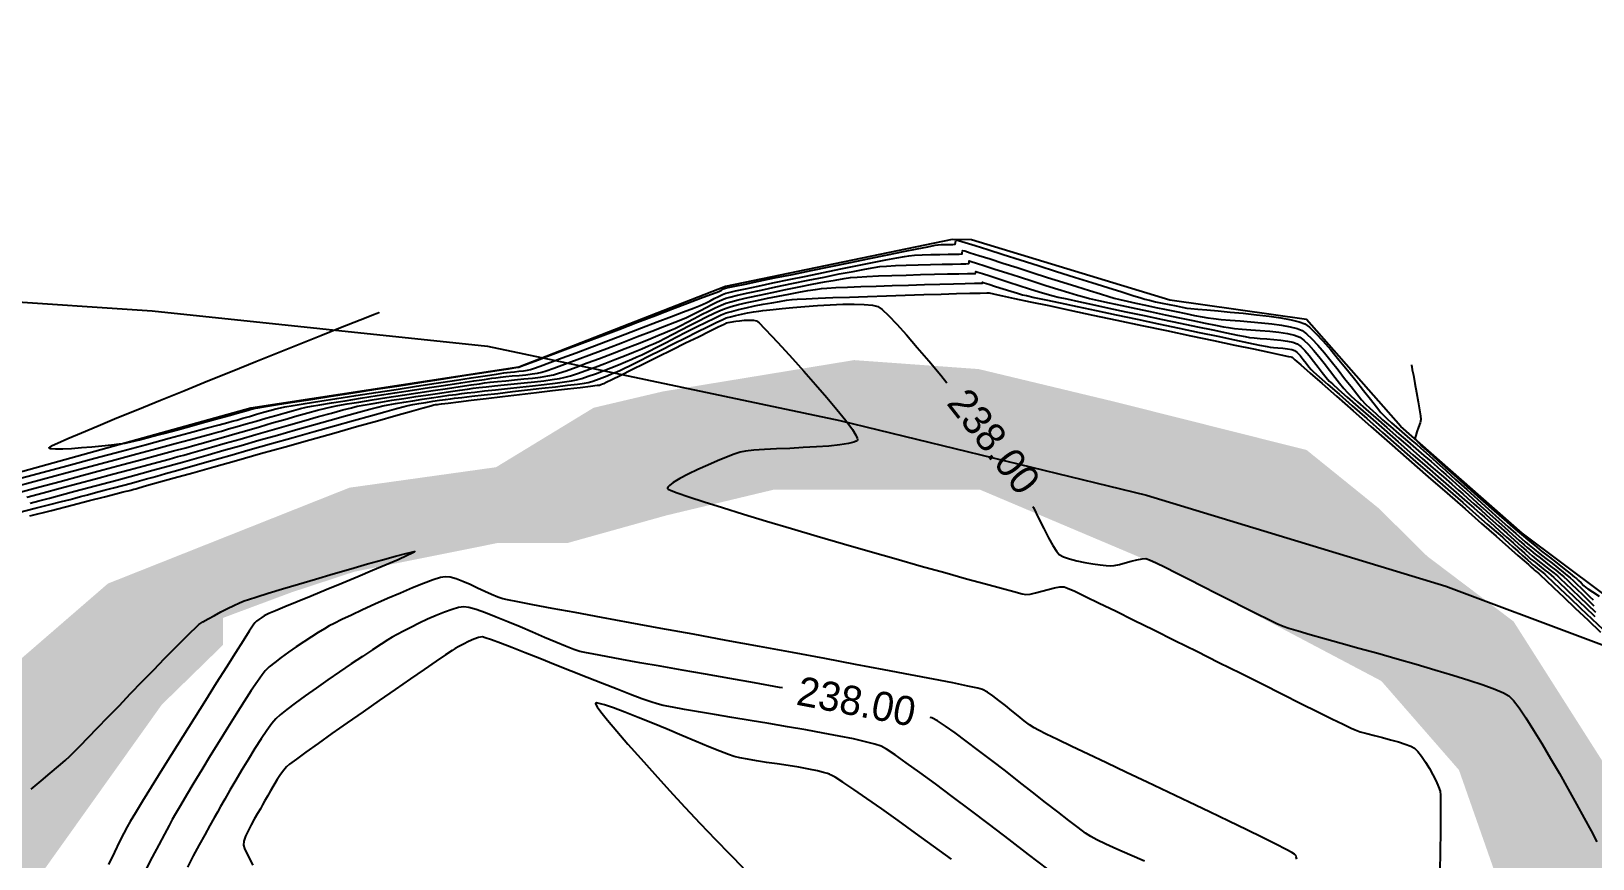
# Model space of a CAD drawing. Header units: metres. Extents: x 708941 to 724052, y 5405153 to 5413472.
# Drawn here: x 709928 to 710142.2, y 5412199.2 to 5412312.8 of the extents above; entities that cross this region are included whole.
import ezdxf

# ---------------------------------------------------------------- set-up
doc = ezdxf.new("R2010")
doc.units = ezdxf.units.M
doc.header["$LTSCALE"] = 12.7
doc.header["$MEASUREMENT"] = 0
for name, color, linetype in [('CONT-MJR1', 252, 'Continuous'), ('CONT-MNR1', 251, 'Continuous'), ('contornos2', 7, 'Continuous'), ('poligono colbun', 7, 'Continuous'), ('rio', 251, 'Continuous')]:
    doc.layers.add(name, color=color, linetype=linetype)

msp = doc.modelspace()

# ---------------------------------------------------------------- hatches: boundary and pattern name
at = {"layer": 'rio'}
h = msp.add_hatch(dxfattribs=at)
h.set_pattern_fill('MUDST', color=256, scale=15, style=0)
h.paths.add_polyline_path([(709010.72, 5411936.38), (709004.98, 5411946.45), (709001.25, 5411958.08), (708996.13, 5411975.99), (709012.7, 5411962.98), (709030.78, 5411956.49), (709044.53, 5411951.18), (709074.83, 5411950.28), (709089.61, 5411951.82), (709102.43, 5411952.02), (709123.56, 5411954.63), (709134.73, 5411956.95), (709145.4, 5411956.95), (709168.41, 5411955.62), (709183.3, 5411955.53), (709187.67, 5411955.43), (709193.87, 5411958.4), (709194.56, 5411957.99), (709200.68, 5411965.39), (709203.1, 5411977.2), (709205.58, 5411984.02), (709211.33, 5411990.28), (709223.71, 5411994.78), (709231.07, 5411997.27), (709241.21, 5411994.8), (709265.58, 5411997.08), (709286.39, 5412000.38), (709297.9, 5412001.91), (709315.21, 5411997.24), (709326.72, 5411992.03), (709345.09, 5411985.93), (709355.27, 5411979.45), (709376.46, 5411975.37), (709391.72, 5411975.3), (709413.08, 5411978.61), (709438.83, 5411980.92), (709461.63, 5411986.21), (709475.6, 5411989.01), (709492.86, 5411992.74), (709503.45, 5411993.79), (709515.24, 5411993.79), (709532.63, 5411987.71), (709547.37, 5411983.51), (709564.71, 5411977.95), (709575.63, 5411973.62), (709587.68, 5411967.04), (709601.87, 5411958.6), (709607.56, 5411954.31), (709621.49, 5411940.03), (709647.9, 5411909.14), (709660.4, 5411897.76), (709669.81, 5411887.81), (709676.49, 5411876.15), (709682.2, 5411869.04), (709705.75, 5411878.05), (709736, 5411893.04), (709750.64, 5411899.41), (709758.05, 5411906.33), (709764.85, 5411916.27), (709770.13, 5411926.57), (709778.25, 5411949.25), (709785.66, 5411970.64), (709786.5, 5411979.16), (709785.1, 5411992.95), (709785.1, 5412008.74), (709787.55, 5412022.89), (709795.83, 5412039.06), (709803.3, 5412045.65), (709812.9, 5412054.28), (709814.49, 5412059.03), (709815.9, 5412060.78), (709822.13, 5412063.75), (709825.31, 5412072.01), (709847.55, 5412106.6), (709866.9, 5412128.06), (709875.05, 5412136.05), (709882.93, 5412155.32), (709888.97, 5412168.35), (709893.2, 5412182.51), (709907.24, 5412209.92), (709938.47, 5412236.97), (709971.6, 5412250.13), (709991.71, 5412252.94), (710005.1, 5412261.1), (710014.56, 5412263.33), (710040.82, 5412267.64), (710057.91, 5412266.41), (710076.56, 5412261.93), (710102.9, 5412255.3), (710112.79, 5412247.31), (710119.45, 5412240.72), (710131.28, 5412231.78), (710145.37, 5412209.63), (710149.4, 5412194.25), (710150.27, 5412166.43), (710139.83, 5412142.28), (710130.23, 5412129.69), (710126.33, 5412121.71), (710117.73, 5412100.96), (710114.13, 5412096.47), (710111.94, 5412085.44), (710111.94, 5412063.54), (710117.58, 5412054.18), (710137.74, 5412018.92), (710146.76, 5412008.05), (710171.4, 5411997.24), (710179.97, 5411993.95), (710184.25, 5412001.58), (710190.69, 5412018), (710194.77, 5412034.37), (710197.31, 5412050.49), (710197.31, 5412064.26), (710199.32, 5412079.72), (710201.37, 5412092.19), (710205.73, 5412098.48), (710214.95, 5412120.36), (710219.48, 5412128.98), (710230.13, 5412139.36), (710235.6, 5412142.44), (710241.85, 5412140.68), (710250.27, 5412138.84), (710280.27, 5412139.46), (710296.04, 5412143.18), (710311.35, 5412143.18), (710329.27, 5412144.22), (710333.88, 5412147.83), (710359.32, 5412147.31), (710368.97, 5412148.45), (710370.82, 5412151.38), (710390.46, 5412160.63), (710398.15, 5412171.03), (710408.65, 5412192.1), (710415.95, 5412204.58), (710425.69, 5412246.2), (710427.89, 5412275.36), (710429.04, 5412328.01), (710428.04, 5412335.01), (710422.46, 5412340.84), (710414.39, 5412351.33), (710395.98, 5412353.91), (710387.66, 5412360.04), (710378.34, 5412372.12), (710377.12, 5412383.36), (710377.12, 5412396.81), (710371.6, 5412397.8), (710368.77, 5412410.55), (710362.93, 5412436.03), (710362.93, 5412455.01), (710369.68, 5412482.49), (710374.05, 5412500.93), (710382.11, 5412513.13), (710396.48, 5412526.77), (710413.79, 5412540.1), (710438.62, 5412552.3), (710472.36, 5412570.37), (710507.51, 5412590.61), (710519.7, 5412579.46), (710499.92, 5412572.63), (710480.98, 5412561.98), (710445.54, 5412543.55), (710413.79, 5412532.5), (710411.05, 5412528.12), (710405.76, 5412520.43), (710394.25, 5412506.93), (710388.85, 5412494.92), (710386.47, 5412476.01), (710382.71, 5412446.17), (710388.72, 5412397.62), (710394.97, 5412383.05), (710398.02, 5412368.11), (710411.09, 5412363.15), (710426.51, 5412356), (710442.45, 5412348.49), (710447.05, 5412337.14), (710447.05, 5412315.92), (710441.78, 5412260.07), (710441.78, 5412194.92), (710437.48, 5412190.86), (710437.48, 5412179.96), (710422.82, 5412173.29), (710418.74, 5412164.82), (710409.45, 5412149.84), (710394.78, 5412136.49), (710379.86, 5412129.78), (710371.88, 5412127.03), (710311.73, 5412127.03), (710308.89, 5412124), (710254.14, 5412121.42), (710236.99, 5412126.6), (710229.16, 5412118.66), (710218.68, 5412095.96), (710213.59, 5412055.1), (710203.57, 5412019.88), (710201.34, 5412006.55), (710198.59, 5411993.54), (710194.4, 5411986.49), (710188.54, 5411983.77), (710175.67, 5411983.77), (710136.96, 5411996.55), (710120.35, 5412009.39), (710098.73, 5412043.32), (710098.73, 5412061.02), (710096.67, 5412091.87), (710100.83, 5412110.83), (710110.63, 5412117.13), (710123.77, 5412149.24), (710130.92, 5412166.36), (710128.79, 5412197.14), (710123.8, 5412211.38), (710113.15, 5412223.6), (710085.02, 5412238.46), (710058.13, 5412249.84), (710029.73, 5412249.84), (710015.06, 5412246.32), (710001.6, 5412242.56), (709992.04, 5412242.56), (709972.27, 5412238.6), (709963.64, 5412235.76), (709954.26, 5412232.26), (709954.26, 5412228.55), (709945.86, 5412220.35), (709925.83, 5412192.24), (709917.05, 5412177.32), (709899.37, 5412144.55), (709894.3, 5412133.07), (709891.48, 5412127.42), (709886.71, 5412118.47), (709886.71, 5412100.95), (709884.61, 5412095.01), (709863.2, 5412086.46), (709839.07, 5412054.84), (709818.25, 5412032.92), (709804.19, 5412017.18), (709804.19, 5411995.52), (709809.04, 5411990.11), (709796.13, 5411953.84), (709781.68, 5411916.41), (709768.27, 5411889.66), (709746.93, 5411879.08), (709713.1, 5411863.01), (709689.29, 5411855.41), (709697.02, 5411835.95), (709708.2, 5411825.46), (709725.86, 5411817.9), (709778.24, 5411813.93), (709792.75, 5411813.93), (709806.43, 5411818.64), (709820.66, 5411821.87), (709831.69, 5411824.63), (709853.8, 5411835.25), (709879.02, 5411846.88), (709921.68, 5411861.15), (709947.96, 5411871.32), (709969.09, 5411879.92), (709979.29, 5411886.02), (709982.27, 5411909.39), (709987.23, 5411923.13), (709997.03, 5411933.25), (710000.38, 5411927.93), (710000.38, 5411906.72), (709997.04, 5411893.11), (709991.96, 5411879.15), (709967.58, 5411866.46), (709951.2, 5411859.77), (709918.84, 5411852.05), (709894.39, 5411845.25), (709864.94, 5411830.28), (709840.16, 5411819.17), (709812.7, 5411811), (709801.26, 5411807.45), (709779.31, 5411803.47), (709766.14, 5411803.47), (709756.94, 5411797.7), (709737.23, 5411795.78), (709715.18, 5411796.68), (709708.1, 5411801.85), (709698.23, 5411815.71), (709693.86, 5411826.48), (709676.55, 5411857.93), (709667.66, 5411869.47), (709661.18, 5411881.7), (709649.81, 5411896.98), (709627.11, 5411919.87), (709613.01, 5411936.78), (709604.72, 5411946.98), (709591.67, 5411954.52), (709575.87, 5411964.64), (709557.6, 5411970.47), (709551.42, 5411973.23), (709538.02, 5411976.43), (709518.15, 5411979.68), (709504.01, 5411982), (709494.29, 5411985.04), (709479.8, 5411980.64), (709442.42, 5411967.64), (709425.43, 5411960.31), (709402.9, 5411951.24), (709383.6, 5411945.23), (709362.15, 5411938.26), (709331.55, 5411930.11), (709320.42, 5411924.96), (709306.56, 5411912.14), (709285.88, 5411895.62), (709279.31, 5411870.27), (709273.83, 5411857.41), (709264.69, 5411829.66), (709254.13, 5411801.64), (709246.31, 5411791.25), (709237.29, 5411777.87), (709219.52, 5411767.13), (709208.6, 5411765.29), (709203.92, 5411751.48), (709203.91, 5411735.92), (709205.94, 5411719.08), (709203.34, 5411708.78), (709199.33, 5411696.28), (709197.39, 5411684.19), (709189.35, 5411661.06), (709186.31, 5411649.66), (709173.04, 5411639.59), (709167.53, 5411621.08), (709166.78, 5411600.74), (709164.06, 5411585.63), (709162.73, 5411558.53), (709162.73, 5411546.6), (709165.95, 5411526.5), (709173.44, 5411512.03), (709050.6, 5411667.95), (709021.23, 5411751.02), (709026.33, 5411756.01), (709028.1, 5411762.18), (709028.65, 5411783.35), (709023.38, 5411795.31), (709011.24, 5411823.29), (709005.01, 5411832.77), (709001.76, 5411870.86)])

# ---------------------------------------------------------------- linework, layer by layer
at = {"layer": 'CONT-MJR1', "flags": 128}
for points, elevation in [([(709927.33, 5412248.82), (709929.57, 5412249.42), (709931.93, 5412250.05), (709934.34, 5412250.69), (709936.76, 5412251.34), (709939.12, 5412251.98), (709941.37, 5412252.58), (709943.45, 5412253.14), (709945.3, 5412253.64), (709946.86, 5412254.06), (709948.08, 5412254.39), (709948.9, 5412254.61), (709949.8, 5412254.87), (709951.09, 5412255.23), (709952.69, 5412255.69), (709954.55, 5412256.22), (709956.6, 5412256.81), (709958.77, 5412257.44), (709961, 5412258.07), (709963.22, 5412258.71), (709965.36, 5412259.31), (709967.37, 5412259.88), (709969.16, 5412260.38), (709970.69, 5412260.8), (709971.88, 5412261.11), (709972.66, 5412261.3), (709973.48, 5412261.46), (709974.58, 5412261.66), (709975.92, 5412261.88), (709977.42, 5412262.12), (709979.04, 5412262.37), (709980.71, 5412262.63), (709982.38, 5412262.88), (709983.98, 5412263.12), (709985.46, 5412263.33), (709986.76, 5412263.52), (709987.81, 5412263.67), (709988.57, 5412263.78), (709989.34, 5412263.87), (709990.34, 5412263.98), (709991.52, 5412264.1), (709992.82, 5412264.23), (709994.19, 5412264.37), (709995.59, 5412264.51), (709996.97, 5412264.66), (709998.26, 5412264.81), (709999.43, 5412264.97), (710000.41, 5412265.12), (710001.17, 5412265.28), (710001.92, 5412265.49), (710002.9, 5412265.81), (710004.05, 5412266.22), (710005.32, 5412266.68), (710006.65, 5412267.19), (710008.01, 5412267.72), (710009.34, 5412268.24), (710010.58, 5412268.74), (710011.69, 5412269.2), (710012.62, 5412269.58), (710013.31, 5412269.88), (710014.02, 5412270.21), (710014.92, 5412270.66), (710015.96, 5412271.19), (710017.09, 5412271.78), (710018.27, 5412272.4), (710019.44, 5412273), (710020.58, 5412273.58), (710021.62, 5412274.09), (710022.53, 5412274.5), (710023.26, 5412274.79), (710023.98, 5412275), (710024.97, 5412275.26), (710026.16, 5412275.54), (710027.51, 5412275.83), (710028.94, 5412276.13), (710030.42, 5412276.43), (710031.87, 5412276.71), (710033.24, 5412276.96), (710034.49, 5412277.18), (710035.53, 5412277.35), (710036.34, 5412277.46), (710037.1, 5412277.52), (710038.32, 5412277.59), (710039.9, 5412277.66), (710041.77, 5412277.73), (710043.84, 5412277.8), (710046.04, 5412277.87), (710048.28, 5412277.94), (710050.49, 5412278), (710052.57, 5412278.06), (710054.46, 5412278.11), (710056.07, 5412278.15), (710057.32, 5412278.19), (710058.01, 5412278.2), (710058.32, 5412278.21), (710058.41, 5412278.21), (710058.42, 5412278.21), (710058.43, 5412278.22), (710058.43, 5412278.24), (710058.44, 5412278.3), (710058.45, 5412278.34), (710058.69, 5412278.26), (710059.32, 5412278.06), (710060.22, 5412277.76), (710061.26, 5412277.43), (710062.31, 5412277.1), (710063.25, 5412276.81), (710063.94, 5412276.61), (710064.47, 5412276.49), (710065.55, 5412276.25), (710067.13, 5412275.91), (710069.11, 5412275.49), (710071.44, 5412274.99), (710074.02, 5412274.44), (710076.78, 5412273.86), (710079.66, 5412273.25), (710082.57, 5412272.63), (710085.43, 5412272.03), (710088.18, 5412271.45), (710090.73, 5412270.91), (710093.01, 5412270.43), (710094.94, 5412270.03), (710096.45, 5412269.71), (710097.47, 5412269.5), (710097.91, 5412269.42), (710098.37, 5412269.36), (710098.97, 5412269.32), (710099.63, 5412269.27), (710100.28, 5412269.2), (710100.85, 5412269.11), (710101.26, 5412268.97), (710101.6, 5412268.69), (710102, 5412268.26), (710102.41, 5412267.74), (710102.82, 5412267.2), (710103.2, 5412266.72), (710103.51, 5412266.36), (710103.85, 5412266.05), (710104.64, 5412265.34), (710105.83, 5412264.29), (710107.35, 5412262.96), (710109.14, 5412261.38), (710111.15, 5412259.62), (710113.31, 5412257.72), (710115.57, 5412255.75), (710117.85, 5412253.74), (710120.11, 5412251.76), (710122.29, 5412249.86), (710124.31, 5412248.09), (710126.13, 5412246.49), (710127.69, 5412245.13), (710128.91, 5412244.06), (710129.75, 5412243.32), (710130.14, 5412242.98), (710130.6, 5412242.57), (710131.21, 5412242.02), (710131.89, 5412241.41), (710132.57, 5412240.79), (710133.19, 5412240.24), (710133.67, 5412239.8), (710133.95, 5412239.56), (710134.22, 5412239.34), (710134.57, 5412239.06), (710134.95, 5412238.76), (710135.3, 5412238.48), (710135.57, 5412238.26), (710135.89, 5412237.96), (710136.63, 5412237.27), (710137.69, 5412236.26), (710139, 5412235.01), (710140.48, 5412233.61), (710142.04, 5412232.13), (710143.6, 5412230.65)], 240), ([(710117.28, 5412267.01), (710117.29, 5412266.94), (710117.32, 5412266.74), (710117.4, 5412266.32), (710117.54, 5412265.57), (710117.76, 5412264.43), (710117.99, 5412263.18), (710118.21, 5412261.93), (710118.4, 5412260.82), (710118.53, 5412259.97), (710118.57, 5412259.51), (710118.47, 5412259.04), (710118.25, 5412258.43), (710118.01, 5412257.79), (710117.86, 5412257.31), (710117.81, 5412257.01), (710117.81, 5412256.85), (710117.82, 5412256.78), (710117.84, 5412256.75), (710117.92, 5412256.64), (710118.18, 5412256.38), (710118.72, 5412255.84), (710119.69, 5412254.94), (710120.93, 5412253.81), (710122.35, 5412252.53), (710123.9, 5412251.14), (710125.51, 5412249.71), (710127.11, 5412248.3), (710128.63, 5412246.96), (710130.01, 5412245.75), (710131.18, 5412244.73), (710132.08, 5412243.95), (710132.63, 5412243.48), (710133.28, 5412242.94), (710134.14, 5412242.24), (710135.14, 5412241.44), (710136.21, 5412240.59), (710137.26, 5412239.75), (710138.24, 5412238.98), (710139.05, 5412238.34), (710139.63, 5412237.87), (710139.91, 5412237.65), (710140.19, 5412237.39), (710140.54, 5412237.05), (710140.9, 5412236.7), (710141.18, 5412236.45), (710141.48, 5412236.24), (710142.13, 5412235.82), (710143.04, 5412235.23)], 245), ([(710054.19, 5412199.15), (710051.73, 5412200.95), (710049.27, 5412202.73), (710046.88, 5412204.44), (710044.62, 5412206.04), (710042.57, 5412207.48), (710040.77, 5412208.71), (710039.29, 5412209.7), (710038.21, 5412210.39), (710037.57, 5412210.74), (710037.45, 5412210.79), (710037.16, 5412210.9), (710036.65, 5412211.05), (710035.82, 5412211.25), (710034.6, 5412211.5), (710033.24, 5412211.75), (710031.78, 5412211.98), (710030.29, 5412212.21), (710028.83, 5412212.43), (710027.45, 5412212.65), (710026.21, 5412212.85), (710025.17, 5412213.05), (710024.38, 5412213.24), (710023.61, 5412213.5), (710022.42, 5412213.96), (710020.91, 5412214.58), (710019.14, 5412215.31), (710017.2, 5412216.12), (710015.18, 5412216.97), (710013.15, 5412217.81), (710011.19, 5412218.61), (710009.39, 5412219.32), (710007.83, 5412219.91), (710006.58, 5412220.34), (710005.86, 5412220.53), (710005.51, 5412220.58), (710005.38, 5412220.56), (710005.35, 5412220.53), (710005.35, 5412220.5), (710005.39, 5412220.38), (710005.58, 5412220.05), (710006.07, 5412219.38), (710007.01, 5412218.2), (710008.27, 5412216.69), (710009.81, 5412214.92), (710011.56, 5412212.94), (710013.47, 5412210.8), (710015.51, 5412208.57), (710017.61, 5412206.29), (710019.72, 5412204.04), (710021.8, 5412201.86), (710023.78, 5412199.81), (710025.63, 5412197.96)], 240)]:
    msp.add_lwpolyline(points, dxfattribs=dict(at, elevation=elevation))
at = {"layer": 'CONT-MNR1', "flags": 128}
for points, elevation in [([(709975.69, 5412274.19), (709975.62, 5412274.15), (709975.39, 5412274.06), (709974.88, 5412273.86), (709973.9, 5412273.46), (709972.23, 5412272.8), (709970.14, 5412271.96), (709967.69, 5412270.97), (709964.93, 5412269.87), (709961.94, 5412268.67), (709958.78, 5412267.39), (709955.5, 5412266.07), (709952.19, 5412264.73), (709948.88, 5412263.39), (709945.66, 5412262.08), (709942.58, 5412260.83), (709939.71, 5412259.65), (709937.11, 5412258.57), (709934.84, 5412257.62), (709932.97, 5412256.83), (709931.56, 5412256.21), (709930.81, 5412255.86), (709930.48, 5412255.69), (709930.38, 5412255.62), (709930.37, 5412255.6), (709930.39, 5412255.58), (709930.48, 5412255.53), (709930.74, 5412255.49), (709931.3, 5412255.46), (709932.28, 5412255.48), (709933.49, 5412255.53), (709934.84, 5412255.63), (709936.26, 5412255.74), (709937.65, 5412255.87), (709938.94, 5412256.01), (709940.02, 5412256.14), (709940.83, 5412256.25), (709941.6, 5412256.41), (709942.8, 5412256.7), (709944.33, 5412257.1), (709946.1, 5412257.57), (709948.01, 5412258.08), (709949.98, 5412258.62), (709951.91, 5412259.16), (709953.71, 5412259.66), (709955.28, 5412260.1), (709956.53, 5412260.45), (709957.37, 5412260.68), (709957.71, 5412260.78), (709958, 5412260.86), (709958.36, 5412260.97), (709958.66, 5412261.05), (709959.05, 5412261.11), (709960.1, 5412261.27), (709961.71, 5412261.53), (709963.81, 5412261.85), (709966.29, 5412262.24), (709969.08, 5412262.67), (709972.09, 5412263.14), (709975.22, 5412263.63), (709978.4, 5412264.12), (709981.53, 5412264.61), (709984.52, 5412265.08), (709987.3, 5412265.51), (709989.77, 5412265.89), (709991.84, 5412266.21), (709993.43, 5412266.46), (709994.44, 5412266.62), (709994.8, 5412266.67), (709994.85, 5412266.68), (709995.16, 5412266.79), (709996.03, 5412267.12), (709997.38, 5412267.63), (709999.13, 5412268.3), (710001.2, 5412269.08), (710003.51, 5412269.96), (710005.99, 5412270.9), (710008.54, 5412271.86), (710011.1, 5412272.83), (710013.58, 5412273.77), (710015.91, 5412274.66), (710017.99, 5412275.45), (710019.76, 5412276.12), (710021.14, 5412276.64), (710022.03, 5412276.98), (710022.37, 5412277.11), (710022.62, 5412277.24), (710022.93, 5412277.4), (710023.19, 5412277.51), (710023.54, 5412277.59), (710024.47, 5412277.78), (710025.9, 5412278.08), (710027.75, 5412278.46), (710029.93, 5412278.91), (710032.36, 5412279.41), (710034.96, 5412279.95), (710037.65, 5412280.5), (710040.34, 5412281.05), (710042.95, 5412281.58), (710045.4, 5412282.08), (710047.61, 5412282.53), (710049.49, 5412282.91), (710050.96, 5412283.21), (710051.95, 5412283.4), (710052.36, 5412283.48), (710052.79, 5412283.5), (710053.38, 5412283.51), (710053.99, 5412283.52), (710054.39, 5412283.52), (710054.6, 5412283.54), (710054.68, 5412283.55), (710054.7, 5412283.56), (710054.71, 5412283.58), (710054.73, 5412283.64), (710054.75, 5412283.78), (710054.77, 5412283.99), (710054.82, 5412284.15), (710055.14, 5412284.06), (710056.04, 5412283.79), (710057.42, 5412283.36), (710059.19, 5412282.8), (710061.28, 5412282.14), (710063.6, 5412281.4), (710066.06, 5412280.62), (710068.58, 5412279.82), (710071.07, 5412279.03), (710073.45, 5412278.28), (710075.64, 5412277.59), (710077.54, 5412276.99), (710079.07, 5412276.51), (710080.16, 5412276.17), (710080.71, 5412276.01), (710081.36, 5412275.85), (710082.18, 5412275.66), (710083.1, 5412275.46), (710084.06, 5412275.26), (710084.99, 5412275.07), (710085.82, 5412274.91), (710086.48, 5412274.79), (710087.02, 5412274.72), (710087.97, 5412274.63), (710089.23, 5412274.52), (710090.75, 5412274.39), (710092.43, 5412274.24), (710094.21, 5412274.07), (710096.01, 5412273.87), (710097.75, 5412273.66), (710099.36, 5412273.43), (710100.76, 5412273.18), (710101.88, 5412272.9), (710102.64, 5412272.61), (710103.29, 5412272.14), (710104.14, 5412271.34), (710105.12, 5412270.29), (710106.2, 5412269.05), (710107.34, 5412267.69), (710108.5, 5412266.26), (710109.64, 5412264.84), (710110.7, 5412263.49), (710111.66, 5412262.27), (710112.48, 5412261.24), (710113.1, 5412260.47), (710113.49, 5412260.02), (710113.96, 5412259.57), (710114.56, 5412259.03), (710115.24, 5412258.43), (710115.97, 5412257.8), (710116.71, 5412257.17), (710117.4, 5412256.57), (710118.02, 5412256.05), (710118.51, 5412255.62), (710118.95, 5412255.23), (710119.71, 5412254.54), (710120.74, 5412253.61), (710121.99, 5412252.49), (710123.38, 5412251.23), (710124.86, 5412249.89), (710126.38, 5412248.53), (710127.87, 5412247.18), (710129.27, 5412245.92), (710130.54, 5412244.78), (710131.6, 5412243.83), (710132.41, 5412243.12), (710132.89, 5412242.69), (710133.43, 5412242.25), (710134.11, 5412241.7), (710134.9, 5412241.07), (710135.73, 5412240.41), (710136.57, 5412239.75), (710137.37, 5412239.12), (710138.08, 5412238.55), (710138.66, 5412238.09), (710139.04, 5412237.77), (710139.46, 5412237.39), (710139.97, 5412236.9), (710140.54, 5412236.34), (710141.13, 5412235.77), (710141.71, 5412235.21), (710142.22, 5412234.73)], 244), ([(709924.93, 5412251.03), (709928.89, 5412252.09), (709932.82, 5412253.15), (709936.66, 5412254.18), (709940.33, 5412255.16), (709943.76, 5412256.08), (709946.88, 5412256.92), (709949.63, 5412257.66), (709951.94, 5412258.28), (709953.73, 5412258.76), (709954.94, 5412259.09), (709955.5, 5412259.24), (709956.15, 5412259.42), (709956.96, 5412259.66), (709957.87, 5412259.92), (709958.83, 5412260.2), (709959.79, 5412260.48), (709960.7, 5412260.74), (709961.5, 5412260.95), (709962.16, 5412261.11), (709962.75, 5412261.22), (709963.9, 5412261.41), (709965.52, 5412261.67), (709967.55, 5412261.99), (709969.89, 5412262.36), (709972.47, 5412262.76), (709975.2, 5412263.18), (709978, 5412263.61), (709980.79, 5412264.05), (709983.49, 5412264.46), (709986.02, 5412264.85), (709988.3, 5412265.2), (709990.24, 5412265.49), (709991.77, 5412265.73), (709992.8, 5412265.88), (709993.24, 5412265.95), (709993.68, 5412266), (709994.23, 5412266.05), (709994.85, 5412266.11), (709995.46, 5412266.18), (709996.01, 5412266.25), (709996.43, 5412266.33), (709996.84, 5412266.47), (709997.76, 5412266.8), (709999.09, 5412267.3), (710000.77, 5412267.93), (710002.72, 5412268.66), (710004.86, 5412269.47), (710007.12, 5412270.33), (710009.41, 5412271.2), (710011.67, 5412272.06), (710013.81, 5412272.88), (710015.76, 5412273.62), (710017.44, 5412274.27), (710018.78, 5412274.78), (710019.69, 5412275.14), (710020.11, 5412275.3), (710020.53, 5412275.5), (710021.06, 5412275.78), (710021.65, 5412276.09), (710022.24, 5412276.39), (710022.77, 5412276.65), (710023.21, 5412276.83), (710023.63, 5412276.94), (710024.57, 5412277.15), (710025.94, 5412277.44), (710027.68, 5412277.81), (710029.69, 5412278.23), (710031.91, 5412278.69), (710034.25, 5412279.18), (710036.65, 5412279.67), (710039.02, 5412280.15), (710041.28, 5412280.61), (710043.37, 5412281.03), (710045.19, 5412281.39), (710046.68, 5412281.68), (710047.76, 5412281.88), (710048.35, 5412281.97), (710049.12, 5412282.04), (710050.16, 5412282.08), (710051.34, 5412282.12), (710052.57, 5412282.15), (710053.72, 5412282.17), (710054.69, 5412282.19), (710055.26, 5412282.2), (710055.53, 5412282.21), (710055.61, 5412282.22), (710055.63, 5412282.22), (710055.64, 5412282.24), (710055.66, 5412282.29), (710055.67, 5412282.4), (710055.69, 5412282.57), (710055.72, 5412282.7), (710056.01, 5412282.62), (710056.77, 5412282.38), (710057.95, 5412282.01), (710059.47, 5412281.53), (710061.24, 5412280.96), (710063.2, 5412280.33), (710065.27, 5412279.67), (710067.37, 5412279), (710069.44, 5412278.35), (710071.39, 5412277.73), (710073.14, 5412277.18), (710074.63, 5412276.72), (710075.78, 5412276.37), (710076.52, 5412276.16), (710077.29, 5412275.97), (710078.29, 5412275.73), (710079.48, 5412275.46), (710080.8, 5412275.18), (710082.2, 5412274.88), (710083.62, 5412274.58), (710085.02, 5412274.29), (710086.35, 5412274.02), (710087.54, 5412273.78), (710088.55, 5412273.59), (710089.34, 5412273.44), (710090.13, 5412273.33), (710091.17, 5412273.23), (710092.41, 5412273.12), (710093.78, 5412273.01), (710095.23, 5412272.89), (710096.69, 5412272.75), (710098.12, 5412272.6), (710099.45, 5412272.42), (710100.63, 5412272.21), (710101.6, 5412271.98), (710102.29, 5412271.7), (710102.9, 5412271.26), (710103.63, 5412270.57), (710104.46, 5412269.67), (710105.35, 5412268.63), (710106.28, 5412267.49), (710107.21, 5412266.31), (710108.12, 5412265.13), (710108.99, 5412264.02), (710109.77, 5412263.03), (710110.45, 5412262.21), (710110.99, 5412261.61), (710111.58, 5412261.04), (710112.38, 5412260.31), (710113.33, 5412259.46), (710114.41, 5412258.51), (710115.56, 5412257.51), (710116.74, 5412256.5), (710117.9, 5412255.5), (710118.99, 5412254.56), (710119.97, 5412253.72), (710120.8, 5412253), (710121.42, 5412252.46), (710122.02, 5412251.92), (710122.86, 5412251.17), (710123.88, 5412250.24), (710125.04, 5412249.19), (710126.29, 5412248.07), (710127.58, 5412246.91), (710128.84, 5412245.77), (710130.04, 5412244.69), (710131.12, 5412243.71), (710132.04, 5412242.9), (710132.73, 5412242.28), (710133.16, 5412241.91), (710133.64, 5412241.51), (710134.25, 5412241.02), (710134.94, 5412240.48), (710135.67, 5412239.91), (710136.4, 5412239.33), (710137.09, 5412238.79), (710137.69, 5412238.3), (710138.17, 5412237.89), (710138.62, 5412237.48), (710139.23, 5412236.91), (710139.95, 5412236.22), (710140.73, 5412235.46), (710141.53, 5412234.68), (710142.32, 5412233.93)], 243), ([(709926.1, 5412250.39), (709929.48, 5412251.3), (709932.87, 5412252.2), (709936.19, 5412253.1), (709939.4, 5412253.96), (709942.42, 5412254.77), (709945.2, 5412255.52), (709947.68, 5412256.18), (709949.79, 5412256.75), (709951.47, 5412257.2), (709952.66, 5412257.52), (709953.3, 5412257.7), (709954.06, 5412257.91), (709955.03, 5412258.19), (709956.18, 5412258.52), (709957.45, 5412258.89), (709958.79, 5412259.28), (709960.15, 5412259.68), (709961.5, 5412260.06), (709962.77, 5412260.42), (709963.92, 5412260.74), (709964.9, 5412260.99), (709965.66, 5412261.17), (709966.38, 5412261.31), (709967.56, 5412261.51), (709969.13, 5412261.77), (709971.01, 5412262.07), (709973.13, 5412262.41), (709975.42, 5412262.76), (709977.81, 5412263.13), (709980.23, 5412263.5), (709982.59, 5412263.86), (709984.83, 5412264.2), (709986.88, 5412264.51), (709988.67, 5412264.78), (709990.11, 5412264.99), (709991.14, 5412265.15), (709991.69, 5412265.22), (709992.3, 5412265.3), (709993.07, 5412265.38), (709993.94, 5412265.46), (709994.86, 5412265.55), (709995.78, 5412265.64), (709996.65, 5412265.75), (709997.41, 5412265.86), (709998.01, 5412265.98), (709998.59, 5412266.16), (709999.65, 5412266.53), (710001.1, 5412267.07), (710002.85, 5412267.72), (710004.82, 5412268.46), (710006.91, 5412269.25), (710009.05, 5412270.07), (710011.13, 5412270.87), (710013.09, 5412271.63), (710014.83, 5412272.3), (710016.25, 5412272.86), (710017.29, 5412273.27), (710017.84, 5412273.49), (710018.37, 5412273.74), (710019.02, 5412274.07), (710019.75, 5412274.45), (710020.52, 5412274.86), (710021.29, 5412275.26), (710022.03, 5412275.63), (710022.68, 5412275.93), (710023.22, 5412276.15), (710023.79, 5412276.3), (710024.85, 5412276.55), (710026.31, 5412276.88), (710028.09, 5412277.26), (710030.11, 5412277.69), (710032.28, 5412278.14), (710034.51, 5412278.6), (710036.71, 5412279.04), (710038.8, 5412279.46), (710040.7, 5412279.82), (710042.31, 5412280.13), (710043.56, 5412280.35), (710044.35, 5412280.47), (710045.25, 5412280.54), (710046.5, 5412280.61), (710047.99, 5412280.67), (710049.63, 5412280.72), (710051.3, 5412280.76), (710052.9, 5412280.8), (710054.34, 5412280.83), (710055.49, 5412280.85), (710056.15, 5412280.87), (710056.45, 5412280.88), (710056.55, 5412280.88), (710056.56, 5412280.89), (710056.57, 5412280.91), (710056.59, 5412280.98), (710056.6, 5412281.12), (710056.63, 5412281.25), (710056.9, 5412281.17), (710057.63, 5412280.94), (710058.74, 5412280.58), (710060.14, 5412280.13), (710061.76, 5412279.61), (710063.52, 5412279.05), (710065.33, 5412278.47), (710067.11, 5412277.9), (710068.78, 5412277.38), (710070.26, 5412276.92), (710071.47, 5412276.55), (710072.33, 5412276.31), (710073.14, 5412276.11), (710074.33, 5412275.84), (710075.83, 5412275.5), (710077.56, 5412275.13), (710079.46, 5412274.72), (710081.46, 5412274.3), (710083.48, 5412273.87), (710085.45, 5412273.46), (710087.31, 5412273.07), (710088.99, 5412272.73), (710090.4, 5412272.45), (710091.5, 5412272.23), (710092.19, 5412272.1), (710093.01, 5412271.99), (710094.06, 5412271.9), (710095.26, 5412271.81), (710096.54, 5412271.71), (710097.85, 5412271.6), (710099.11, 5412271.46), (710100.26, 5412271.29), (710101.23, 5412271.07), (710101.95, 5412270.79), (710102.51, 5412270.39), (710103.15, 5412269.79), (710103.84, 5412269.02), (710104.57, 5412268.14), (710105.31, 5412267.2), (710106.05, 5412266.24), (710106.75, 5412265.32), (710107.41, 5412264.47), (710108, 5412263.74), (710108.5, 5412263.19), (710109.03, 5412262.69), (710109.89, 5412261.9), (710111.03, 5412260.89), (710112.38, 5412259.7), (710113.89, 5412258.38), (710115.5, 5412256.98), (710117.13, 5412255.55), (710118.75, 5412254.15), (710120.27, 5412252.82), (710121.66, 5412251.63), (710122.83, 5412250.6), (710123.74, 5412249.81), (710124.33, 5412249.3), (710124.98, 5412248.71), (710125.86, 5412247.92), (710126.9, 5412246.98), (710128.04, 5412245.96), (710129.21, 5412244.9), (710130.36, 5412243.87), (710131.41, 5412242.91), (710132.32, 5412242.1), (710133.01, 5412241.49), (710133.42, 5412241.13), (710133.86, 5412240.77), (710134.41, 5412240.32), (710135.04, 5412239.83), (710135.69, 5412239.32), (710136.32, 5412238.82), (710136.87, 5412238.38), (710137.31, 5412238.02), (710137.72, 5412237.64), (710138.4, 5412236.99), (710139.3, 5412236.14), (710140.33, 5412235.15), (710141.43, 5412234.09), (710142.54, 5412233.04)], 242), ([(709926.08, 5412249.43), (709928.97, 5412250.21), (709931.92, 5412251), (709934.87, 5412251.79), (709937.76, 5412252.56), (709940.53, 5412253.31), (709943.11, 5412254), (709945.45, 5412254.63), (709947.48, 5412255.18), (709949.14, 5412255.62), (709950.37, 5412255.96), (709951.1, 5412256.16), (709951.91, 5412256.38), (709953, 5412256.7), (709954.34, 5412257.08), (709955.86, 5412257.52), (709957.51, 5412258), (709959.24, 5412258.5), (709961, 5412259.01), (709962.73, 5412259.5), (709964.38, 5412259.97), (709965.91, 5412260.39), (709967.24, 5412260.76), (709968.35, 5412261.04), (709969.16, 5412261.24), (709970.03, 5412261.41), (709971.3, 5412261.63), (709972.9, 5412261.89), (709974.74, 5412262.19), (709976.75, 5412262.5), (709978.87, 5412262.83), (709981, 5412263.15), (709983.09, 5412263.47), (709985.05, 5412263.76), (709986.81, 5412264.02), (709988.29, 5412264.24), (709989.42, 5412264.4), (709990.13, 5412264.5), (709990.92, 5412264.6), (709991.92, 5412264.7), (709993.05, 5412264.81), (709994.26, 5412264.92), (709995.5, 5412265.05), (709996.71, 5412265.18), (709997.83, 5412265.32), (709998.81, 5412265.47), (709999.59, 5412265.63), (710000.29, 5412265.83), (710001.34, 5412266.19), (710002.68, 5412266.67), (710004.23, 5412267.25), (710005.92, 5412267.88), (710007.67, 5412268.55), (710009.42, 5412269.23), (710011.1, 5412269.89), (710012.62, 5412270.49), (710013.92, 5412271.01), (710014.93, 5412271.42), (710015.57, 5412271.69), (710016.23, 5412271.99), (710017.04, 5412272.4), (710017.94, 5412272.87), (710018.9, 5412273.37), (710019.88, 5412273.89), (710020.85, 5412274.38), (710021.76, 5412274.83), (710022.57, 5412275.2), (710023.24, 5412275.47), (710023.9, 5412275.66), (710024.94, 5412275.92), (710026.28, 5412276.23), (710027.86, 5412276.57), (710029.6, 5412276.94), (710031.44, 5412277.32), (710033.29, 5412277.7), (710035.09, 5412278.05), (710036.77, 5412278.37), (710038.25, 5412278.63), (710039.46, 5412278.84), (710040.34, 5412278.96), (710041.25, 5412279.04), (710042.56, 5412279.12), (710044.17, 5412279.19), (710046, 5412279.25), (710047.95, 5412279.32), (710049.93, 5412279.37), (710051.86, 5412279.42), (710053.64, 5412279.46), (710055.19, 5412279.5), (710056.4, 5412279.52), (710057.08, 5412279.54), (710057.38, 5412279.55), (710057.48, 5412279.55), (710057.49, 5412279.55), (710057.5, 5412279.56), (710057.51, 5412279.61), (710057.52, 5412279.71), (710057.54, 5412279.79), (710057.79, 5412279.72), (710058.45, 5412279.51), (710059.43, 5412279.19), (710060.66, 5412278.79), (710062.04, 5412278.34), (710063.48, 5412277.88), (710064.9, 5412277.43), (710066.21, 5412277.03), (710067.32, 5412276.69), (710068.13, 5412276.46), (710068.83, 5412276.29), (710070.02, 5412276.03), (710071.62, 5412275.68), (710073.55, 5412275.26), (710075.75, 5412274.79), (710078.12, 5412274.28), (710080.6, 5412273.76), (710083.11, 5412273.23), (710085.57, 5412272.71), (710087.91, 5412272.22), (710090.05, 5412271.78), (710091.9, 5412271.39), (710093.41, 5412271.08), (710094.48, 5412270.87), (710095.05, 5412270.76), (710095.7, 5412270.68), (710096.52, 5412270.61), (710097.44, 5412270.54), (710098.42, 5412270.47), (710099.38, 5412270.38), (710100.27, 5412270.26), (710101.03, 5412270.09), (710101.6, 5412269.88), (710102.1, 5412269.51), (710102.65, 5412268.95), (710103.25, 5412268.26), (710103.86, 5412267.48), (710104.47, 5412266.68), (710105.04, 5412265.93), (710105.56, 5412265.27), (710106, 5412264.77), (710106.44, 5412264.37), (710107.28, 5412263.61), (710108.48, 5412262.55), (710109.95, 5412261.25), (710111.65, 5412259.76), (710113.52, 5412258.12), (710115.48, 5412256.41), (710117.47, 5412254.66), (710119.44, 5412252.94), (710121.32, 5412251.3), (710123.06, 5412249.79), (710124.58, 5412248.46), (710125.82, 5412247.38), (710126.73, 5412246.58), (710127.24, 5412246.14), (710127.82, 5412245.62), (710128.56, 5412244.95), (710129.41, 5412244.18), (710130.32, 5412243.36), (710131.22, 5412242.55), (710132.07, 5412241.79), (710132.79, 5412241.13), (710133.35, 5412240.63), (710133.68, 5412240.34), (710134.05, 5412240.04), (710134.53, 5412239.66), (710135.06, 5412239.24), (710135.59, 5412238.83), (710136.07, 5412238.44), (710136.44, 5412238.14), (710136.81, 5412237.8), (710137.53, 5412237.12), (710138.53, 5412236.16), (710139.74, 5412235.02), (710141.06, 5412233.76), (710142.42, 5412232.46)], 241), ([(709927.79, 5412248), (709928.98, 5412248.31), (709930.44, 5412248.7), (709932.12, 5412249.15), (709933.94, 5412249.64), (709935.85, 5412250.15), (709937.79, 5412250.67), (709939.7, 5412251.18), (709941.52, 5412251.67), (709943.19, 5412252.12), (709944.65, 5412252.52), (709945.84, 5412252.84), (709946.7, 5412253.07), (709947.49, 5412253.29), (709948.71, 5412253.64), (709950.31, 5412254.1), (709952.23, 5412254.64), (709954.39, 5412255.26), (709956.73, 5412255.92), (709959.19, 5412256.63), (709961.71, 5412257.34), (709964.22, 5412258.05), (709966.66, 5412258.74), (709968.96, 5412259.39), (709971.06, 5412259.98), (709972.89, 5412260.49), (709974.39, 5412260.9), (709975.51, 5412261.2), (709976.16, 5412261.36), (709976.93, 5412261.52), (709977.91, 5412261.69), (709979.04, 5412261.88), (709980.28, 5412262.07), (709981.57, 5412262.27), (709982.87, 5412262.46), (709984.11, 5412262.64), (709985.25, 5412262.81), (709986.24, 5412262.94), (709987.01, 5412263.05), (709987.75, 5412263.14), (709988.81, 5412263.26), (709990.13, 5412263.41), (709991.64, 5412263.57), (709993.29, 5412263.74), (709994.99, 5412263.93), (709996.69, 5412264.11), (709998.31, 5412264.3), (709999.8, 5412264.48), (710001.08, 5412264.65), (710002.08, 5412264.8), (710002.75, 5412264.93), (710003.48, 5412265.13), (710004.35, 5412265.42), (710005.34, 5412265.77), (710006.39, 5412266.17), (710007.47, 5412266.59), (710008.51, 5412267.01), (710009.49, 5412267.41), (710010.34, 5412267.77), (710011.04, 5412268.07), (710011.69, 5412268.37), (710012.61, 5412268.83), (710013.75, 5412269.4), (710015.04, 5412270.06), (710016.42, 5412270.77), (710017.83, 5412271.5), (710019.22, 5412272.2), (710020.52, 5412272.85), (710021.67, 5412273.4), (710022.61, 5412273.84), (710023.28, 5412274.11), (710024.03, 5412274.33), (710024.96, 5412274.57), (710026.03, 5412274.82), (710027.18, 5412275.07), (710028.36, 5412275.3), (710029.52, 5412275.51), (710030.6, 5412275.7), (710031.55, 5412275.85), (710032.33, 5412275.95), (710033.02, 5412276.01), (710034.24, 5412276.07), (710035.9, 5412276.14), (710037.92, 5412276.22), (710040.21, 5412276.3), (710042.68, 5412276.39), (710045.26, 5412276.47), (710047.85, 5412276.55), (710050.38, 5412276.63), (710052.75, 5412276.7), (710054.89, 5412276.76), (710056.7, 5412276.81), (710058.11, 5412276.85), (710059.02, 5412276.87), (710059.36, 5412276.88), (710059.55, 5412276.83), (710059.75, 5412276.76), (710060.13, 5412276.68), (710061.18, 5412276.46), (710062.82, 5412276.11), (710064.96, 5412275.66), (710067.52, 5412275.12), (710070.42, 5412274.5), (710073.57, 5412273.83), (710076.89, 5412273.13), (710080.29, 5412272.41), (710083.69, 5412271.69), (710087, 5412270.99), (710090.15, 5412270.32), (710093.04, 5412269.71), (710095.6, 5412269.17), (710097.73, 5412268.72), (710099.36, 5412268.37), (710100.4, 5412268.15), (710100.77, 5412268.07), (710100.84, 5412268.06), (710100.91, 5412268.05), (710100.96, 5412268), (710101.01, 5412267.94), (710101.3, 5412267.69), (710102.1, 5412266.98), (710103.37, 5412265.87), (710105.03, 5412264.41), (710107.02, 5412262.67), (710109.27, 5412260.7), (710111.71, 5412258.55), (710114.29, 5412256.28), (710116.94, 5412253.96), (710119.59, 5412251.64), (710122.17, 5412249.36), (710124.63, 5412247.21), (710126.9, 5412245.22), (710128.91, 5412243.46), (710130.59, 5412241.98), (710131.89, 5412240.84), (710132.73, 5412240.1), (710133.05, 5412239.82), (710133.33, 5412239.57), (710133.69, 5412239.24), (710134.02, 5412238.95), (710134.21, 5412238.78), (710134.36, 5412238.65), (710134.55, 5412238.5), (710134.7, 5412238.38), (710134.98, 5412238.12), (710135.71, 5412237.43), (710136.8, 5412236.4), (710138.18, 5412235.09), (710139.76, 5412233.59), (710141.47, 5412231.98), (710143.22, 5412230.32)], 239), ([(709926.22, 5412246.73), (709928.51, 5412247.31), (709930.5, 5412247.82), (709932.12, 5412248.23), (709933.29, 5412248.53), (709933.95, 5412248.7), (709934.71, 5412248.9), (709935.66, 5412249.16), (709936.77, 5412249.45), (709937.97, 5412249.77), (709939.23, 5412250.11), (709940.48, 5412250.45), (709941.69, 5412250.77), (709942.79, 5412251.07), (709943.74, 5412251.33), (709944.5, 5412251.53), (709945.17, 5412251.72), (709946.38, 5412252.06), (709948.06, 5412252.54), (709950.14, 5412253.12), (709952.53, 5412253.8), (709955.18, 5412254.55), (709958, 5412255.35), (709960.92, 5412256.18), (709963.87, 5412257.01), (709966.78, 5412257.83), (709969.56, 5412258.62), (709972.15, 5412259.35), (709974.48, 5412260), (709976.47, 5412260.56), (709978.04, 5412260.99), (709979.13, 5412261.29), (709979.66, 5412261.43), (709980.31, 5412261.55), (709981.14, 5412261.69), (709982.07, 5412261.84), (709983.03, 5412261.99), (709983.96, 5412262.12), (709984.79, 5412262.24), (709985.46, 5412262.33), (709986.01, 5412262.4), (709987.02, 5412262.51), (709988.41, 5412262.67), (709990.09, 5412262.86), (709991.97, 5412263.08), (709993.97, 5412263.31), (709996.02, 5412263.54), (709998.01, 5412263.77), (709999.87, 5412263.99), (710001.52, 5412264.19), (710002.87, 5412264.36), (710003.83, 5412264.49), (710004.33, 5412264.58), (710004.85, 5412264.72), (710005.49, 5412264.94), (710006.2, 5412265.21), (710006.94, 5412265.5), (710007.65, 5412265.79), (710008.28, 5412266.05), (710008.77, 5412266.26), (710009.24, 5412266.48), (710010.11, 5412266.91), (710011.3, 5412267.5), (710012.73, 5412268.22), (710014.33, 5412269.02), (710016, 5412269.86), (710017.68, 5412270.7), (710019.28, 5412271.5), (710020.72, 5412272.21), (710021.92, 5412272.8), (710022.81, 5412273.21), (710023.3, 5412273.42), (710023.86, 5412273.59), (710024.57, 5412273.76), (710025.37, 5412273.94), (710026.21, 5412274.11), (710027.02, 5412274.25), (710027.75, 5412274.37), (710028.32, 5412274.45), (710028.83, 5412274.51), (710029.73, 5412274.6), (710030.95, 5412274.73), (710032.42, 5412274.86), (710034.07, 5412275), (710035.8, 5412275.13), (710037.56, 5412275.24), (710039.27, 5412275.31), (710040.85, 5412275.33), (710042.23, 5412275.29), (710043.33, 5412275.18), (710044.07, 5412274.99), (710044.67, 5412274.57), (710045.55, 5412273.74), (710046.68, 5412272.56), (710048.01, 5412271.09), (710049.49, 5412269.39), (710051.07, 5412267.53), (710052.71, 5412265.56), (710053.55, 5412264.53)], 238), ([(709927.75, 5412246.26), (709930.74, 5412247.02), (709933.5, 5412247.73), (709935.94, 5412248.35), (709937.98, 5412248.87), (709939.56, 5412249.27), (709940.58, 5412249.54), (709940.97, 5412249.64), (709941.26, 5412249.71), (709941.63, 5412249.81), (709942.01, 5412249.91), (709942.3, 5412249.99), (709942.7, 5412250.11), (709943.77, 5412250.41), (709945.41, 5412250.87), (709947.55, 5412251.47), (709950.1, 5412252.19), (709952.99, 5412253), (709956.11, 5412253.88), (709959.4, 5412254.81), (709962.78, 5412255.76), (709966.15, 5412256.71), (709969.44, 5412257.63), (709972.56, 5412258.51), (709975.43, 5412259.32), (709977.97, 5412260.03), (709980.1, 5412260.63), (709981.73, 5412261.09), (709982.77, 5412261.38), (709983.16, 5412261.49), (709983.39, 5412261.53), (709983.67, 5412261.57), (709983.9, 5412261.6), (709984.25, 5412261.65), (709985.16, 5412261.75), (709986.55, 5412261.92), (709988.31, 5412262.13), (709990.35, 5412262.37), (709992.59, 5412262.63), (709994.91, 5412262.91), (709997.24, 5412263.19), (709999.47, 5412263.45), (710001.52, 5412263.69), (710003.27, 5412263.9), (710004.66, 5412264.07), (710005.57, 5412264.18), (710005.91, 5412264.22), (710006.1, 5412264.29), (710006.32, 5412264.37), (710006.51, 5412264.45), (710006.81, 5412264.6), (710007.61, 5412264.99), (710008.81, 5412265.59), (710010.32, 5412266.33), (710012.05, 5412267.19), (710013.93, 5412268.12), (710015.84, 5412269.06), (710017.72, 5412269.99), (710019.46, 5412270.85), (710020.98, 5412271.6), (710022.19, 5412272.19), (710023, 5412272.59), (710023.32, 5412272.74), (710023.54, 5412272.8), (710023.82, 5412272.86), (710024.1, 5412272.91), (710024.32, 5412272.95), (710024.59, 5412272.98), (710025.1, 5412273.04), (710025.75, 5412273.1), (710026.42, 5412273.14), (710027.02, 5412273.13), (710027.44, 5412273.05), (710027.79, 5412272.75), (710028.54, 5412272), (710029.6, 5412270.88), (710030.91, 5412269.48), (710032.38, 5412267.86), (710033.95, 5412266.11), (710035.54, 5412264.31), (710037.07, 5412262.53), (710038.47, 5412260.85), (710039.67, 5412259.35), (710040.59, 5412258.1), (710041.07, 5412257.33), (710041.25, 5412256.93), (710041.29, 5412256.74), (710041.28, 5412256.68), (710041.24, 5412256.62), (710041.11, 5412256.51), (710040.77, 5412256.36), (710040.07, 5412256.19), (710038.86, 5412256), (710037.36, 5412255.85), (710035.66, 5412255.73), (710033.84, 5412255.63), (710031.99, 5412255.53), (710030.19, 5412255.45), (710028.52, 5412255.36), (710027.08, 5412255.26), (710025.94, 5412255.14), (710025.19, 5412255), (710024.39, 5412254.74), (710023.33, 5412254.34), (710022.09, 5412253.83), (710020.74, 5412253.24), (710019.38, 5412252.62), (710018.08, 5412251.98), (710016.93, 5412251.38), (710016.01, 5412250.82), (710015.5, 5412250.45), (710015.28, 5412250.21), (710015.21, 5412250.08), (710015.21, 5412250.03), (710015.22, 5412250), (710015.34, 5412249.92), (710015.72, 5412249.74), (710016.57, 5412249.41), (710018.15, 5412248.86), (710020.24, 5412248.18), (710022.76, 5412247.39), (710025.64, 5412246.51), (710028.82, 5412245.55), (710032.22, 5412244.54), (710035.77, 5412243.49), (710039.39, 5412242.44), (710043.03, 5412241.39), (710046.6, 5412240.36), (710050.04, 5412239.38), (710053.27, 5412238.47), (710056.23, 5412237.64), (710058.84, 5412236.92), (710061.03, 5412236.32), (710062.73, 5412235.86), (710063.87, 5412235.57), (710064.39, 5412235.47), (710064.98, 5412235.52), (710065.73, 5412235.68), (710066.58, 5412235.91), (710067.46, 5412236.16), (710068.31, 5412236.37), (710069.05, 5412236.51), (710069.63, 5412236.53), (710070.1, 5412236.36), (710071.1, 5412235.91), (710072.57, 5412235.21), (710074.45, 5412234.3), (710076.68, 5412233.21), (710079.2, 5412231.97), (710081.94, 5412230.61), (710084.84, 5412229.17), (710087.84, 5412227.67), (710090.87, 5412226.15), (710093.88, 5412224.65), (710096.8, 5412223.19), (710099.57, 5412221.8), (710102.13, 5412220.52), (710104.42, 5412219.38), (710106.36, 5412218.42), (710107.91, 5412217.66), (710108.99, 5412217.13), (710109.55, 5412216.88), (710110.26, 5412216.64), (710111.16, 5412216.38), (710112.2, 5412216.11), (710113.32, 5412215.83), (710114.43, 5412215.54), (710115.5, 5412215.25), (710116.44, 5412214.95), (710117.2, 5412214.65), (710117.72, 5412214.36), (710118.17, 5412213.91), (710118.68, 5412213.27), (710119.21, 5412212.48), (710119.74, 5412211.61), (710120.23, 5412210.72), (710120.66, 5412209.86), (710121, 5412209.09), (710121.21, 5412208.47), (710121.26, 5412207.91), (710121.28, 5412206.74), (710121.28, 5412205.03), (710121.26, 5412202.85), (710121.22, 5412200.27), (710121.17, 5412197.37)], 237), ([(710065.36, 5412247.54), (710065.42, 5412247.43), (710066.14, 5412245.95), (710066.84, 5412244.53), (710067.5, 5412243.26), (710068.09, 5412242.19), (710068.59, 5412241.4), (710068.97, 5412240.96), (710069.55, 5412240.64), (710070.39, 5412240.35), (710071.4, 5412240.08), (710072.49, 5412239.85), (710073.57, 5412239.66), (710074.57, 5412239.52), (710075.39, 5412239.43), (710075.96, 5412239.4), (710076.52, 5412239.46), (710077.22, 5412239.61), (710078.02, 5412239.83), (710078.84, 5412240.05), (710079.62, 5412240.25), (710080.32, 5412240.38), (710080.86, 5412240.39), (710081.34, 5412240.23), (710082.24, 5412239.82), (710083.49, 5412239.22), (710085.02, 5412238.46), (710086.76, 5412237.58), (710088.63, 5412236.62), (710090.58, 5412235.63), (710092.52, 5412234.64), (710094.39, 5412233.69), (710096.11, 5412232.82), (710097.61, 5412232.08), (710098.83, 5412231.5), (710099.68, 5412231.12), (710100.47, 5412230.85), (710101.72, 5412230.47), (710103.38, 5412229.99), (710105.37, 5412229.43), (710107.62, 5412228.8), (710110.07, 5412228.12), (710112.65, 5412227.4), (710115.3, 5412226.66), (710117.94, 5412225.9), (710120.51, 5412225.15), (710122.94, 5412224.42), (710125.16, 5412223.73), (710127.11, 5412223.08), (710128.73, 5412222.49), (710129.93, 5412221.98), (710130.65, 5412221.56), (710131.26, 5412220.94), (710132.04, 5412219.91), (710132.98, 5412218.53), (710134.03, 5412216.87), (710135.17, 5412215), (710136.36, 5412212.98), (710137.57, 5412210.88), (710138.76, 5412208.77), (710139.91, 5412206.71), (710140.97, 5412204.77), (710141.92, 5412203.02), (710142.72, 5412201.52)], 238), ([(709927.95, 5412208.73), (709929.31, 5412209.88), (709930.57, 5412210.96), (709931.68, 5412211.91), (709932.59, 5412212.7), (709933.24, 5412213.3), (709933.8, 5412213.85), (709934.65, 5412214.71), (709935.74, 5412215.83), (709937.02, 5412217.15), (709938.45, 5412218.63), (709939.99, 5412220.21), (709941.58, 5412221.86), (709943.19, 5412223.52), (709944.76, 5412225.14), (709946.25, 5412226.67), (709947.62, 5412228.07), (709948.82, 5412229.28), (709949.8, 5412230.26), (709950.53, 5412230.96), (709950.94, 5412231.33), (709951.5, 5412231.7), (709952.23, 5412232.14), (709953.07, 5412232.61), (709953.96, 5412233.08), (709954.87, 5412233.54), (709955.74, 5412233.96), (709956.51, 5412234.31), (709957.14, 5412234.58), (709957.74, 5412234.79), (709958.88, 5412235.15), (709960.47, 5412235.64), (709962.4, 5412236.23), (709964.59, 5412236.89), (709966.94, 5412237.59), (709969.36, 5412238.3), (709971.77, 5412239), (709974.06, 5412239.66), (709976.15, 5412240.25), (709977.94, 5412240.75), (709979.34, 5412241.12), (709980.11, 5412241.3), (709980.46, 5412241.37), (709980.58, 5412241.38), (709980.59, 5412241.37), (709980.59, 5412241.35), (709980.5, 5412241.29), (709980.2, 5412241.13), (709979.52, 5412240.8), (709978.27, 5412240.25), (709976.66, 5412239.55), (709974.78, 5412238.76), (709972.73, 5412237.89), (709970.57, 5412237), (709968.41, 5412236.1), (709966.33, 5412235.24), (709964.42, 5412234.46), (709962.76, 5412233.77), (709961.44, 5412233.23), (709960.56, 5412232.86), (709960.19, 5412232.7), (709959.91, 5412232.54), (709959.56, 5412232.31), (709959.19, 5412232.06), (709958.85, 5412231.81), (709958.61, 5412231.6), (709958.39, 5412231.26), (709957.84, 5412230.42), (709957.02, 5412229.13), (709955.96, 5412227.47), (709954.72, 5412225.5), (709953.33, 5412223.3), (709951.84, 5412220.94), (709950.3, 5412218.47), (709948.74, 5412215.98), (709947.21, 5412213.53), (709945.75, 5412211.19), (709944.41, 5412209.03), (709943.23, 5412207.12), (709942.26, 5412205.52), (709941.53, 5412204.31), (709941.09, 5412203.56), (709940.66, 5412202.73), (709940.07, 5412201.56), (709939.36, 5412200.1), (709938.55, 5412198.42)], 236), ([(710101.54, 5412199.13), (710101.48, 5412199.46), (710101.42, 5412199.64), (710101.38, 5412199.71), (710101.35, 5412199.74), (710101.23, 5412199.83), (710100.86, 5412200.05), (710100.08, 5412200.48), (710098.68, 5412201.2), (710096.86, 5412202.1), (710094.69, 5412203.17), (710092.25, 5412204.35), (710089.59, 5412205.63), (710086.79, 5412206.97), (710083.91, 5412208.34), (710081.02, 5412209.71), (710078.18, 5412211.06), (710075.47, 5412212.35), (710072.94, 5412213.55), (710070.68, 5412214.63), (710068.74, 5412215.56), (710067.19, 5412216.31), (710066.1, 5412216.85), (710065.54, 5412217.15), (710064.91, 5412217.57), (710064.17, 5412218.13), (710063.35, 5412218.8), (710062.48, 5412219.51), (710061.58, 5412220.24), (710060.7, 5412220.94), (710059.87, 5412221.57), (710059.11, 5412222.08), (710058.46, 5412222.43), (710057.81, 5412222.61), (710056.42, 5412222.91), (710054.36, 5412223.33), (710051.71, 5412223.86), (710048.55, 5412224.46), (710044.96, 5412225.14), (710041.02, 5412225.88), (710036.8, 5412226.67), (710032.39, 5412227.49), (710027.85, 5412228.33), (710023.28, 5412229.17), (710018.75, 5412230.01), (710014.33, 5412230.82), (710010.11, 5412231.59), (710006.17, 5412232.32), (710002.57, 5412232.98), (709999.41, 5412233.57), (709996.76, 5412234.07), (709994.69, 5412234.46), (709993.29, 5412234.73), (709992.64, 5412234.88), (709991.95, 5412235.12), (709991.11, 5412235.47), (709990.17, 5412235.9), (709989.17, 5412236.36), (709988.15, 5412236.83), (709987.16, 5412237.25), (709986.23, 5412237.6), (709985.4, 5412237.83), (709984.73, 5412237.91), (709984.09, 5412237.79), (709983.08, 5412237.47), (709981.78, 5412236.99), (709980.26, 5412236.38), (709978.59, 5412235.67), (709976.84, 5412234.91), (709975.09, 5412234.13), (709973.41, 5412233.37), (709971.87, 5412232.65), (709970.55, 5412232.02), (709969.51, 5412231.51), (709968.83, 5412231.15), (709968.16, 5412230.77), (709967.33, 5412230.26), (709966.38, 5412229.66), (709965.35, 5412228.98), (709964.29, 5412228.27), (709963.24, 5412227.54), (709962.25, 5412226.82), (709961.36, 5412226.14), (709960.61, 5412225.53), (709960.06, 5412225.01), (709959.63, 5412224.46), (709958.97, 5412223.54), (709958.14, 5412222.29), (709957.16, 5412220.78), (709956.07, 5412219.06), (709954.91, 5412217.21), (709953.71, 5412215.28), (709952.51, 5412213.32), (709951.34, 5412211.41), (709950.25, 5412209.6), (709949.26, 5412207.95), (709948.41, 5412206.52), (709947.74, 5412205.37), (709947.29, 5412204.57), (709946.85, 5412203.76), (709946.22, 5412202.59), (709945.45, 5412201.12), (709944.56, 5412199.41), (709943.58, 5412197.53)], 237), ([(710030.99, 5412222.65), (710030.58, 5412222.72), (710027.18, 5412223.33), (710023.79, 5412223.93), (710020.46, 5412224.52), (710017.25, 5412225.08), (710014.22, 5412225.62), (710011.44, 5412226.11), (710008.95, 5412226.56), (710006.83, 5412226.94), (710005.13, 5412227.26), (710003.9, 5412227.51), (710003.22, 5412227.66), (710002.39, 5412227.94), (710001.26, 5412228.38), (709999.9, 5412228.94), (709998.36, 5412229.59), (709996.71, 5412230.29), (709995.02, 5412231.01), (709993.33, 5412231.72), (709991.72, 5412232.37), (709990.25, 5412232.94), (709988.98, 5412233.39), (709987.97, 5412233.68), (709987.28, 5412233.78), (709986.57, 5412233.68), (709985.67, 5412233.43), (709984.63, 5412233.06), (709983.5, 5412232.6), (709982.33, 5412232.07), (709981.16, 5412231.52), (709980.04, 5412230.96), (709979.03, 5412230.44), (709978.15, 5412229.98), (709977.47, 5412229.61), (709976.86, 5412229.24), (709975.93, 5412228.66), (709974.75, 5412227.89), (709973.37, 5412226.98), (709971.85, 5412225.96), (709970.25, 5412224.87), (709968.62, 5412223.75), (709967.02, 5412222.63), (709965.51, 5412221.56), (709964.15, 5412220.56), (709962.99, 5412219.68), (709962.09, 5412218.95), (709961.51, 5412218.42), (709960.95, 5412217.76), (709960.27, 5412216.81), (709959.49, 5412215.65), (709958.64, 5412214.32), (709957.75, 5412212.89), (709956.86, 5412211.42), (709956, 5412209.97), (709955.2, 5412208.6), (709954.49, 5412207.38), (709953.91, 5412206.35), (709953.49, 5412205.58), (709953.05, 5412204.81), (709952.46, 5412203.76), (709951.76, 5412202.5), (709950.98, 5412201.09), (709950.17, 5412199.59), (709949.37, 5412198.05)], 238), ([(710067.42, 5412197.77), (710064.77, 5412199.8), (710062.09, 5412201.85), (710059.41, 5412203.89), (710056.8, 5412205.87), (710054.3, 5412207.75), (710051.97, 5412209.49), (710049.85, 5412211.05), (710047.99, 5412212.38), (710046.46, 5412213.45), (710045.29, 5412214.22), (710044.54, 5412214.64), (710043.68, 5412214.93), (710042.39, 5412215.27), (710040.74, 5412215.64), (710038.79, 5412216.03), (710036.59, 5412216.45), (710034.2, 5412216.88), (710031.7, 5412217.31), (710029.13, 5412217.75), (710026.57, 5412218.18), (710024.07, 5412218.59), (710021.69, 5412218.99), (710019.5, 5412219.36), (710017.55, 5412219.7), (710015.91, 5412220), (710014.64, 5412220.25), (710013.8, 5412220.45), (710012.94, 5412220.73), (710011.7, 5412221.17), (710010.14, 5412221.76), (710008.33, 5412222.46), (710006.33, 5412223.24), (710004.21, 5412224.09), (710002.01, 5412224.96), (709999.82, 5412225.83), (709997.7, 5412226.68), (709995.7, 5412227.47), (709993.89, 5412228.18), (709992.34, 5412228.78), (709991.1, 5412229.24), (709990.24, 5412229.54), (709989.83, 5412229.64), (709989.32, 5412229.55), (709988.67, 5412229.32), (709987.95, 5412229.01), (709987.24, 5412228.66), (709986.6, 5412228.33), (709986.11, 5412228.06), (709985.69, 5412227.79), (709984.8, 5412227.19), (709983.49, 5412226.3), (709981.86, 5412225.18), (709979.97, 5412223.88), (709977.89, 5412222.44), (709975.7, 5412220.92), (709973.47, 5412219.37), (709971.28, 5412217.84), (709969.2, 5412216.38), (709967.29, 5412215.03), (709965.64, 5412213.85), (709964.32, 5412212.89), (709963.4, 5412212.2), (709962.95, 5412211.83), (709962.58, 5412211.38), (709962.15, 5412210.77), (709961.68, 5412210.06), (709961.22, 5412209.29), (709960.76, 5412208.52), (709960.34, 5412207.78), (709959.97, 5412207.12), (709959.68, 5412206.6), (709959.38, 5412206.07), (709958.99, 5412205.4), (709958.55, 5412204.64), (709958.11, 5412203.84), (709957.69, 5412203.03), (709957.35, 5412202.28), (709957.13, 5412201.61), (709957.05, 5412201.07), (709957.22, 5412200.59), (709957.67, 5412199.66), (709958.36, 5412198.34)], 239), ([(710080.64, 5412198.89), (710078.67, 5412199.74), (710076.88, 5412200.53), (710075.35, 5412201.22), (710074.13, 5412201.8), (710073.31, 5412202.24), (710072.59, 5412202.73), (710071.56, 5412203.49), (710070.27, 5412204.46), (710068.77, 5412205.62), (710067.1, 5412206.92), (710065.32, 5412208.32), (710063.46, 5412209.78), (710061.58, 5412211.25), (710059.71, 5412212.7), (710057.91, 5412214.08), (710056.22, 5412215.36), (710054.69, 5412216.48), (710053.36, 5412217.41), (710052.28, 5412218.11), (710051.5, 5412218.53), (710051.26, 5412218.61)], 238)]:
    msp.add_lwpolyline(points, dxfattribs=dict(at, elevation=elevation))
at = {"layer": 'contornos2', "color": 30}
msp.add_lwpolyline([(710148.77, 5412231.65), (710132.49, 5412243.88), (710115.81, 5412258.55), (710102.87, 5412273.23), (710084.14, 5412275.88), (710056.92, 5412284.14), (710054.26, 5412284.19), (710023.18, 5412277.75), (709994.83, 5412266.68), (709958.07, 5412261.04), (709894.97, 5412243.53), (709881.13, 5412238.64), (709867.15, 5412226.53), (709858.87, 5412213.43), (709846.78, 5412202.14), (709840.13, 5412198.82)], dxfattribs=at)
at = {"layer": 'poligono colbun', "color": 252, "linetype": 'Continuous'}
msp.add_lwpolyline([(709544.56, 5412251.57), (709600.97, 5412260.25), (709670.54, 5412267.91), (709755.34, 5412274.17), (709785.76, 5412275.79), (709851.52, 5412277.92), (709900.71, 5412277.35), (709944.55, 5412274.41), (709990.52, 5412269.56), (710038.85, 5412259.35), (710080.92, 5412249.09), (710121.99, 5412236.63), (710161.05, 5412221.99)], dxfattribs=at)

# ---------------------------------------------------------------- texts
at = {"layer": 'CONT-MNR1', "char_height": 4, "attachment_point": 5}
for insert, rotation in [((710060, 5412256.47, 238), 308.0701), ((710041.15, 5412220.78, 238), 349.2373)]:
    msp.add_mtext('{238.00}', dxfattribs=dict(at, insert=insert, rotation=rotation))

doc.saveas('drawing.dxf')
